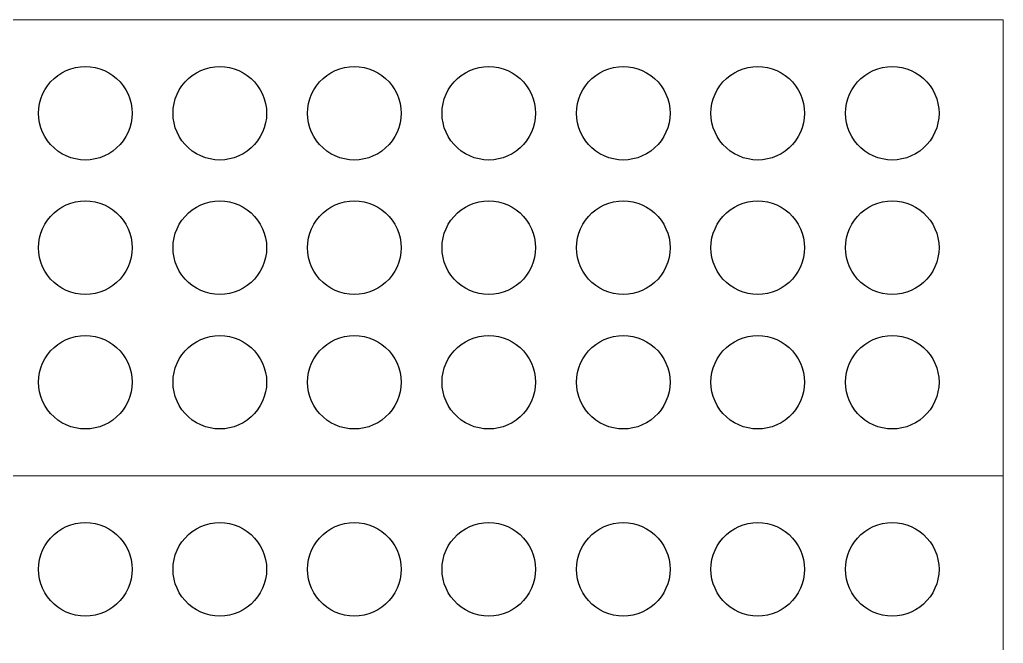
# Model space of a CAD drawing. Header units: millimetres. Extents: x -141 to 182, y -84 to 150.
# Drawn here: x 13.9 to 182.1, y 43.8 to 150.5 of the extents above; entities that cross this region are included whole.
import ezdxf

# ---------------------------------------------------------------- set-up
doc = ezdxf.new("R2010")
doc.units = ezdxf.units.MM
doc.layers.add('TOP_Full_CutOut_90', color=7, linetype='Continuous')
doc.layers.add('TOP_Full_CutOut_90_3', color=7, linetype='Continuous', lineweight=18)

msp = doc.modelspace()

# ---------------------------------------------------------------- linework, layer by layer
at = {"layer": 'TOP_Full_CutOut_90'}
for points in [[(26.797435, 142.283696), (27.606277, 142.066967), (28.388034, 141.766879), (29.134141, 141.386718), (29.836423, 140.930651), (30.487186, 140.403674), (31.0793, 139.81156), (31.606277, 139.160797), (32.062344, 138.458515), (32.442505, 137.712408), (32.742593, 136.930651), (32.959322, 136.121808), (33.090316, 135.294743), (33.134141, 134.458515), (33.090316, 133.622287), (32.959322, 132.795221), (32.742593, 131.986379), (32.442505, 131.204622), (32.062344, 130.458515), (31.606277, 129.756233), (31.0793, 129.10547), (30.487186, 128.513356), (29.836423, 127.986379), (29.134141, 127.530312), (28.388034, 127.150151), (27.606277, 126.850063), (26.797435, 126.633334), (25.970369, 126.50234), (25.134141, 126.458515), (24.297913, 126.50234), (23.470848, 126.633334), (22.662005, 126.850063), (21.880248, 127.150151), (21.134141, 127.530312), (20.431859, 127.986379), (19.781096, 128.513356), (19.188982, 129.10547), (18.662005, 129.756233), (18.205938, 130.458515), (17.825777, 131.204622), (17.525689, 131.986379), (17.30896, 132.795221), (17.177966, 133.622287), (17.134141, 134.458515), (17.177966, 135.294743), (17.30896, 136.121808), (17.525689, 136.930651), (17.825777, 137.712408), (18.205938, 138.458515), (18.662005, 139.160797), (19.188982, 139.81156), (19.781096, 140.403674), (20.431859, 140.930651), (21.134141, 141.386718), (21.880248, 141.766879), (22.662005, 142.066967), (23.470848, 142.283696), (24.297913, 142.41469), (25.134141, 142.458515), (25.970369, 142.41469), (26.797435, 142.283696)], [(49.797435, 142.283696), (50.606277, 142.066967), (51.388034, 141.766879), (52.134141, 141.386718), (52.836423, 140.930651), (53.487186, 140.403674), (54.0793, 139.81156), (54.606277, 139.160797), (55.062344, 138.458515), (55.442505, 137.712408), (55.742593, 136.930651), (55.959322, 136.121808), (56.090316, 135.294743), (56.134141, 134.458515), (56.090316, 133.622287), (55.959322, 132.795221), (55.742593, 131.986379), (55.442505, 131.204622), (55.062344, 130.458515), (54.606277, 129.756233), (54.0793, 129.10547), (53.487186, 128.513356), (52.836423, 127.986379), (52.134141, 127.530312), (51.388034, 127.150151), (50.606277, 126.850063), (49.797435, 126.633334), (48.970369, 126.50234), (48.134141, 126.458515), (47.297913, 126.50234), (46.470848, 126.633334), (45.662005, 126.850063), (44.880248, 127.150151), (44.134141, 127.530312), (43.431859, 127.986379), (42.781096, 128.513356), (42.188982, 129.10547), (41.662005, 129.756233), (41.205938, 130.458515), (40.825777, 131.204622), (40.525689, 131.986379), (40.30896, 132.795221), (40.177966, 133.622287), (40.134141, 134.458515), (40.177966, 135.294743), (40.30896, 136.121808), (40.525689, 136.930651), (40.825777, 137.712408), (41.205938, 138.458515), (41.662005, 139.160797), (42.188982, 139.81156), (42.781096, 140.403674), (43.431859, 140.930651), (44.134141, 141.386718), (44.880248, 141.766879), (45.662005, 142.066967), (46.470848, 142.283696), (47.297913, 142.41469), (48.134141, 142.458515), (48.970369, 142.41469), (49.797435, 142.283696)], [(72.797435, 142.283696), (73.606277, 142.066967), (74.388034, 141.766879), (75.134141, 141.386718), (75.836423, 140.930651), (76.487186, 140.403674), (77.0793, 139.81156), (77.606277, 139.160797), (78.062344, 138.458515), (78.442505, 137.712408), (78.742593, 136.930651), (78.959322, 136.121808), (79.090316, 135.294743), (79.134141, 134.458515), (79.090316, 133.622287), (78.959322, 132.795221), (78.742593, 131.986379), (78.442505, 131.204622), (78.062344, 130.458515), (77.606277, 129.756233), (77.0793, 129.10547), (76.487186, 128.513356), (75.836423, 127.986379), (75.134141, 127.530312), (74.388034, 127.150151), (73.606277, 126.850063), (72.797435, 126.633334), (71.970369, 126.50234), (71.134141, 126.458515), (70.297913, 126.50234), (69.470848, 126.633334), (68.662005, 126.850063), (67.880248, 127.150151), (67.134141, 127.530312), (66.431859, 127.986379), (65.781096, 128.513356), (65.188982, 129.10547), (64.662005, 129.756233), (64.205938, 130.458515), (63.825777, 131.204622), (63.525689, 131.986379), (63.30896, 132.795221), (63.177966, 133.622287), (63.134141, 134.458515), (63.177966, 135.294743), (63.30896, 136.121808), (63.525689, 136.930651), (63.825777, 137.712408), (64.205938, 138.458515), (64.662005, 139.160797), (65.188982, 139.81156), (65.781096, 140.403674), (66.431859, 140.930651), (67.134141, 141.386718), (67.880248, 141.766879), (68.662005, 142.066967), (69.470848, 142.283696), (70.297913, 142.41469), (71.134141, 142.458515), (71.970369, 142.41469), (72.797435, 142.283696)], [(95.797435, 142.283696), (96.606277, 142.066967), (97.388034, 141.766879), (98.134141, 141.386718), (98.836423, 140.930651), (99.487186, 140.403674), (100.0793, 139.81156), (100.606277, 139.160797), (101.062344, 138.458515), (101.442505, 137.712408), (101.742593, 136.930651), (101.959322, 136.121808), (102.090316, 135.294743), (102.134141, 134.458515), (102.090316, 133.622287), (101.959322, 132.795221), (101.742593, 131.986379), (101.442505, 131.204622), (101.062344, 130.458515), (100.606277, 129.756233), (100.0793, 129.10547), (99.487186, 128.513356), (98.836423, 127.986379), (98.134141, 127.530312), (97.388034, 127.150151), (96.606277, 126.850063), (95.797435, 126.633334), (94.970369, 126.50234), (94.134141, 126.458515), (93.297913, 126.50234), (92.470848, 126.633334), (91.662005, 126.850063), (90.880248, 127.150151), (90.134141, 127.530312), (89.431859, 127.986379), (88.781096, 128.513356), (88.188982, 129.10547), (87.662005, 129.756233), (87.205938, 130.458515), (86.825777, 131.204622), (86.525689, 131.986379), (86.30896, 132.795221), (86.177966, 133.622287), (86.134141, 134.458515), (86.177966, 135.294743), (86.30896, 136.121808), (86.525689, 136.930651), (86.825777, 137.712408), (87.205938, 138.458515), (87.662005, 139.160797), (88.188982, 139.81156), (88.781096, 140.403674), (89.431859, 140.930651), (90.134141, 141.386718), (90.880248, 141.766879), (91.662005, 142.066967), (92.470848, 142.283696), (93.297913, 142.41469), (94.134141, 142.458515), (94.970369, 142.41469), (95.797435, 142.283696)], [(118.797435, 142.283696), (119.606277, 142.066967), (120.388034, 141.766879), (121.134141, 141.386718), (121.836423, 140.930651), (122.487186, 140.403674), (123.0793, 139.81156), (123.606277, 139.160797), (124.062344, 138.458515), (124.442505, 137.712408), (124.742593, 136.930651), (124.959322, 136.121808), (125.090316, 135.294743), (125.134141, 134.458515), (125.090316, 133.622287), (124.959322, 132.795221), (124.742593, 131.986379), (124.442505, 131.204622), (124.062344, 130.458515), (123.606277, 129.756233), (123.0793, 129.10547), (122.487186, 128.513356), (121.836423, 127.986379), (121.134141, 127.530312), (120.388034, 127.150151), (119.606277, 126.850063), (118.797435, 126.633334), (117.970369, 126.50234), (117.134141, 126.458515), (116.297913, 126.50234), (115.470848, 126.633334), (114.662005, 126.850063), (113.880248, 127.150151), (113.134141, 127.530312), (112.431859, 127.986379), (111.781096, 128.513356), (111.188982, 129.10547), (110.662005, 129.756233), (110.205938, 130.458515), (109.825777, 131.204622), (109.525689, 131.986379), (109.30896, 132.795221), (109.177966, 133.622287), (109.134141, 134.458515), (109.177966, 135.294743), (109.30896, 136.121808), (109.525689, 136.930651), (109.825777, 137.712408), (110.205938, 138.458515), (110.662005, 139.160797), (111.188982, 139.81156), (111.781096, 140.403674), (112.431859, 140.930651), (113.134141, 141.386718), (113.880248, 141.766879), (114.662005, 142.066967), (115.470848, 142.283696), (116.297913, 142.41469), (117.134141, 142.458515), (117.970369, 142.41469), (118.797435, 142.283696)], [(141.797435, 142.283696), (142.606277, 142.066967), (143.388034, 141.766879), (144.134141, 141.386718), (144.836423, 140.930651), (145.487186, 140.403674), (146.0793, 139.81156), (146.606277, 139.160797), (147.062344, 138.458515), (147.442505, 137.712408), (147.742593, 136.930651), (147.959322, 136.121808), (148.090316, 135.294743), (148.134141, 134.458515), (148.090316, 133.622287), (147.959322, 132.795221), (147.742593, 131.986379), (147.442505, 131.204622), (147.062344, 130.458515), (146.606277, 129.756233), (146.0793, 129.10547), (145.487186, 128.513356), (144.836423, 127.986379), (144.134141, 127.530312), (143.388034, 127.150151), (142.606277, 126.850063), (141.797435, 126.633334), (140.970369, 126.50234), (140.134141, 126.458515), (139.297913, 126.50234), (138.470848, 126.633334), (137.662005, 126.850063), (136.880248, 127.150151), (136.134141, 127.530312), (135.431859, 127.986379), (134.781096, 128.513356), (134.188982, 129.10547), (133.662005, 129.756233), (133.205938, 130.458515), (132.825777, 131.204622), (132.525689, 131.986379), (132.30896, 132.795221), (132.177966, 133.622287), (132.134141, 134.458515), (132.177966, 135.294743), (132.30896, 136.121808), (132.525689, 136.930651), (132.825777, 137.712408), (133.205938, 138.458515), (133.662005, 139.160797), (134.188982, 139.81156), (134.781096, 140.403674), (135.431859, 140.930651), (136.134141, 141.386718), (136.880248, 141.766879), (137.662005, 142.066967), (138.470848, 142.283696), (139.297913, 142.41469), (140.134141, 142.458515), (140.970369, 142.41469), (141.797435, 142.283696)], [(164.797435, 142.283696), (165.606277, 142.066967), (166.388034, 141.766879), (167.134141, 141.386718), (167.836423, 140.930651), (168.487186, 140.403674), (169.0793, 139.81156), (169.606277, 139.160797), (170.062344, 138.458515), (170.442505, 137.712408), (170.742593, 136.930651), (170.959322, 136.121808), (171.090316, 135.294743), (171.134141, 134.458515), (171.090316, 133.622287), (170.959322, 132.795221), (170.742593, 131.986379), (170.442505, 131.204622), (170.062344, 130.458515), (169.606277, 129.756233), (169.0793, 129.10547), (168.487186, 128.513356), (167.836423, 127.986379), (167.134141, 127.530312), (166.388034, 127.150151), (165.606277, 126.850063), (164.797435, 126.633334), (163.970369, 126.50234), (163.134141, 126.458515), (162.297913, 126.50234), (161.470848, 126.633334), (160.662005, 126.850063), (159.880248, 127.150151), (159.134141, 127.530312), (158.431859, 127.986379), (157.781096, 128.513356), (157.188982, 129.10547), (156.662005, 129.756233), (156.205938, 130.458515), (155.825777, 131.204622), (155.525689, 131.986379), (155.30896, 132.795221), (155.177966, 133.622287), (155.134141, 134.458515), (155.177966, 135.294743), (155.30896, 136.121808), (155.525689, 136.930651), (155.825777, 137.712408), (156.205938, 138.458515), (156.662005, 139.160797), (157.188982, 139.81156), (157.781096, 140.403674), (158.431859, 140.930651), (159.134141, 141.386718), (159.880248, 141.766879), (160.662005, 142.066967), (161.470848, 142.283696), (162.297913, 142.41469), (163.134141, 142.458515), (163.970369, 142.41469), (164.797435, 142.283696)], [(26.797435, 119.283696), (27.606277, 119.066967), (28.388034, 118.766879), (29.134141, 118.386718), (29.836423, 117.930651), (30.487186, 117.403674), (31.0793, 116.81156), (31.606277, 116.160797), (32.062344, 115.458515), (32.442505, 114.712408), (32.742593, 113.930651), (32.959322, 113.121808), (33.090316, 112.294743), (33.134141, 111.458515), (33.090316, 110.622287), (32.959322, 109.795221), (32.742593, 108.986379), (32.442505, 108.204622), (32.062344, 107.458515), (31.606277, 106.756233), (31.0793, 106.10547), (30.487186, 105.513356), (29.836423, 104.986379), (29.134141, 104.530312), (28.388034, 104.150151), (27.606277, 103.850063), (26.797435, 103.633334), (25.970369, 103.50234), (25.134141, 103.458515), (24.297913, 103.50234), (23.470848, 103.633334), (22.662005, 103.850063), (21.880248, 104.150151), (21.134141, 104.530312), (20.431859, 104.986379), (19.781096, 105.513356), (19.188982, 106.10547), (18.662005, 106.756233), (18.205938, 107.458515), (17.825777, 108.204622), (17.525689, 108.986379), (17.30896, 109.795221), (17.177966, 110.622287), (17.134141, 111.458515), (17.177966, 112.294743), (17.30896, 113.121808), (17.525689, 113.930651), (17.825777, 114.712408), (18.205938, 115.458515), (18.662005, 116.160797), (19.188982, 116.81156), (19.781096, 117.403674), (20.431859, 117.930651), (21.134141, 118.386718), (21.880248, 118.766879), (22.662005, 119.066967), (23.470848, 119.283696), (24.297913, 119.41469), (25.134141, 119.458515), (25.970369, 119.41469), (26.797435, 119.283696)], [(49.797435, 119.283696), (50.606277, 119.066967), (51.388034, 118.766879), (52.134141, 118.386718), (52.836423, 117.930651), (53.487186, 117.403674), (54.0793, 116.81156), (54.606277, 116.160797), (55.062344, 115.458515), (55.442505, 114.712408), (55.742593, 113.930651), (55.959322, 113.121808), (56.090316, 112.294743), (56.134141, 111.458515), (56.090316, 110.622287), (55.959322, 109.795221), (55.742593, 108.986379), (55.442505, 108.204622), (55.062344, 107.458515), (54.606277, 106.756233), (54.0793, 106.10547), (53.487186, 105.513356), (52.836423, 104.986379), (52.134141, 104.530312), (51.388034, 104.150151), (50.606277, 103.850063), (49.797435, 103.633334), (48.970369, 103.50234), (48.134141, 103.458515), (47.297913, 103.50234), (46.470848, 103.633334), (45.662005, 103.850063), (44.880248, 104.150151), (44.134141, 104.530312), (43.431859, 104.986379), (42.781096, 105.513356), (42.188982, 106.10547), (41.662005, 106.756233), (41.205938, 107.458515), (40.825777, 108.204622), (40.525689, 108.986379), (40.30896, 109.795221), (40.177966, 110.622287), (40.134141, 111.458515), (40.177966, 112.294743), (40.30896, 113.121808), (40.525689, 113.930651), (40.825777, 114.712408), (41.205938, 115.458515), (41.662005, 116.160797), (42.188982, 116.81156), (42.781096, 117.403674), (43.431859, 117.930651), (44.134141, 118.386718), (44.880248, 118.766879), (45.662005, 119.066967), (46.470848, 119.283696), (47.297913, 119.41469), (48.134141, 119.458515), (48.970369, 119.41469), (49.797435, 119.283696)], [(72.797435, 119.283696), (73.606277, 119.066967), (74.388034, 118.766879), (75.134141, 118.386718), (75.836423, 117.930651), (76.487186, 117.403674), (77.0793, 116.81156), (77.606277, 116.160797), (78.062344, 115.458515), (78.442505, 114.712408), (78.742593, 113.930651), (78.959322, 113.121808), (79.090316, 112.294743), (79.134141, 111.458515), (79.090316, 110.622287), (78.959322, 109.795221), (78.742593, 108.986379), (78.442505, 108.204622), (78.062344, 107.458515), (77.606277, 106.756233), (77.0793, 106.10547), (76.487186, 105.513356), (75.836423, 104.986379), (75.134141, 104.530312), (74.388034, 104.150151), (73.606277, 103.850063), (72.797435, 103.633334), (71.970369, 103.50234), (71.134141, 103.458515), (70.297913, 103.50234), (69.470848, 103.633334), (68.662005, 103.850063), (67.880248, 104.150151), (67.134141, 104.530312), (66.431859, 104.986379), (65.781096, 105.513356), (65.188982, 106.10547), (64.662005, 106.756233), (64.205938, 107.458515), (63.825777, 108.204622), (63.525689, 108.986379), (63.30896, 109.795221), (63.177966, 110.622287), (63.134141, 111.458515), (63.177966, 112.294743), (63.30896, 113.121808), (63.525689, 113.930651), (63.825777, 114.712408), (64.205938, 115.458515), (64.662005, 116.160797), (65.188982, 116.81156), (65.781096, 117.403674), (66.431859, 117.930651), (67.134141, 118.386718), (67.880248, 118.766879), (68.662005, 119.066967), (69.470848, 119.283696), (70.297913, 119.41469), (71.134141, 119.458515), (71.970369, 119.41469), (72.797435, 119.283696)], [(95.797435, 119.283696), (96.606277, 119.066967), (97.388034, 118.766879), (98.134141, 118.386718), (98.836423, 117.930651), (99.487186, 117.403674), (100.0793, 116.81156), (100.606277, 116.160797), (101.062344, 115.458515), (101.442505, 114.712408), (101.742593, 113.930651), (101.959322, 113.121808), (102.090316, 112.294743), (102.134141, 111.458515), (102.090316, 110.622287), (101.959322, 109.795221), (101.742593, 108.986379), (101.442505, 108.204622), (101.062344, 107.458515), (100.606277, 106.756233), (100.0793, 106.10547), (99.487186, 105.513356), (98.836423, 104.986379), (98.134141, 104.530312), (97.388034, 104.150151), (96.606277, 103.850063), (95.797435, 103.633334), (94.970369, 103.50234), (94.134141, 103.458515), (93.297913, 103.50234), (92.470848, 103.633334), (91.662005, 103.850063), (90.880248, 104.150151), (90.134141, 104.530312), (89.431859, 104.986379), (88.781096, 105.513356), (88.188982, 106.10547), (87.662005, 106.756233), (87.205938, 107.458515), (86.825777, 108.204622), (86.525689, 108.986379), (86.30896, 109.795221), (86.177966, 110.622287), (86.134141, 111.458515), (86.177966, 112.294743), (86.30896, 113.121808), (86.525689, 113.930651), (86.825777, 114.712408), (87.205938, 115.458515), (87.662005, 116.160797), (88.188982, 116.81156), (88.781096, 117.403674), (89.431859, 117.930651), (90.134141, 118.386718), (90.880248, 118.766879), (91.662005, 119.066967), (92.470848, 119.283696), (93.297913, 119.41469), (94.134141, 119.458515), (94.970369, 119.41469), (95.797435, 119.283696)], [(118.797435, 119.283696), (119.606277, 119.066967), (120.388034, 118.766879), (121.134141, 118.386718), (121.836423, 117.930651), (122.487186, 117.403674), (123.0793, 116.81156), (123.606277, 116.160797), (124.062344, 115.458515), (124.442505, 114.712408), (124.742593, 113.930651), (124.959322, 113.121808), (125.090316, 112.294743), (125.134141, 111.458515), (125.090316, 110.622287), (124.959322, 109.795221), (124.742593, 108.986379), (124.442505, 108.204622), (124.062344, 107.458515), (123.606277, 106.756233), (123.0793, 106.10547), (122.487186, 105.513356), (121.836423, 104.986379), (121.134141, 104.530312), (120.388034, 104.150151), (119.606277, 103.850063), (118.797435, 103.633334), (117.970369, 103.50234), (117.134141, 103.458515), (116.297913, 103.50234), (115.470848, 103.633334), (114.662005, 103.850063), (113.880248, 104.150151), (113.134141, 104.530312), (112.431859, 104.986379), (111.781096, 105.513356), (111.188982, 106.10547), (110.662005, 106.756233), (110.205938, 107.458515), (109.825777, 108.204622), (109.525689, 108.986379), (109.30896, 109.795221), (109.177966, 110.622287), (109.134141, 111.458515), (109.177966, 112.294743), (109.30896, 113.121808), (109.525689, 113.930651), (109.825777, 114.712408), (110.205938, 115.458515), (110.662005, 116.160797), (111.188982, 116.81156), (111.781096, 117.403674), (112.431859, 117.930651), (113.134141, 118.386718), (113.880248, 118.766879), (114.662005, 119.066967), (115.470848, 119.283696), (116.297913, 119.41469), (117.134141, 119.458515), (117.970369, 119.41469), (118.797435, 119.283696)], [(141.797435, 119.283696), (142.606277, 119.066967), (143.388034, 118.766879), (144.134141, 118.386718), (144.836423, 117.930651), (145.487186, 117.403674), (146.0793, 116.81156), (146.606277, 116.160797), (147.062344, 115.458515), (147.442505, 114.712408), (147.742593, 113.930651), (147.959322, 113.121808), (148.090316, 112.294743), (148.134141, 111.458515), (148.090316, 110.622287), (147.959322, 109.795221), (147.742593, 108.986379), (147.442505, 108.204622), (147.062344, 107.458515), (146.606277, 106.756233), (146.0793, 106.10547), (145.487186, 105.513356), (144.836423, 104.986379), (144.134141, 104.530312), (143.388034, 104.150151), (142.606277, 103.850063), (141.797435, 103.633334), (140.970369, 103.50234), (140.134141, 103.458515), (139.297913, 103.50234), (138.470848, 103.633334), (137.662005, 103.850063), (136.880248, 104.150151), (136.134141, 104.530312), (135.431859, 104.986379), (134.781096, 105.513356), (134.188982, 106.10547), (133.662005, 106.756233), (133.205938, 107.458515), (132.825777, 108.204622), (132.525689, 108.986379), (132.30896, 109.795221), (132.177966, 110.622287), (132.134141, 111.458515), (132.177966, 112.294743), (132.30896, 113.121808), (132.525689, 113.930651), (132.825777, 114.712408), (133.205938, 115.458515), (133.662005, 116.160797), (134.188982, 116.81156), (134.781096, 117.403674), (135.431859, 117.930651), (136.134141, 118.386718), (136.880248, 118.766879), (137.662005, 119.066967), (138.470848, 119.283696), (139.297913, 119.41469), (140.134141, 119.458515), (140.970369, 119.41469), (141.797435, 119.283696)], [(164.797435, 119.283696), (165.606277, 119.066967), (166.388034, 118.766879), (167.134141, 118.386718), (167.836423, 117.930651), (168.487186, 117.403674), (169.0793, 116.81156), (169.606277, 116.160797), (170.062344, 115.458515), (170.442505, 114.712408), (170.742593, 113.930651), (170.959322, 113.121808), (171.090316, 112.294743), (171.134141, 111.458515), (171.090316, 110.622287), (170.959322, 109.795221), (170.742593, 108.986379), (170.442505, 108.204622), (170.062344, 107.458515), (169.606277, 106.756233), (169.0793, 106.10547), (168.487186, 105.513356), (167.836423, 104.986379), (167.134141, 104.530312), (166.388034, 104.150151), (165.606277, 103.850063), (164.797435, 103.633334), (163.970369, 103.50234), (163.134141, 103.458515), (162.297913, 103.50234), (161.470848, 103.633334), (160.662005, 103.850063), (159.880248, 104.150151), (159.134141, 104.530312), (158.431859, 104.986379), (157.781096, 105.513356), (157.188982, 106.10547), (156.662005, 106.756233), (156.205938, 107.458515), (155.825777, 108.204622), (155.525689, 108.986379), (155.30896, 109.795221), (155.177966, 110.622287), (155.134141, 111.458515), (155.177966, 112.294743), (155.30896, 113.121808), (155.525689, 113.930651), (155.825777, 114.712408), (156.205938, 115.458515), (156.662005, 116.160797), (157.188982, 116.81156), (157.781096, 117.403674), (158.431859, 117.930651), (159.134141, 118.386718), (159.880248, 118.766879), (160.662005, 119.066967), (161.470848, 119.283696), (162.297913, 119.41469), (163.134141, 119.458515), (163.970369, 119.41469), (164.797435, 119.283696)], [(26.797435, 96.283696), (27.606277, 96.066967), (28.388034, 95.766879), (29.134141, 95.386718), (29.836423, 94.930651), (30.487186, 94.403674), (31.0793, 93.81156), (31.606277, 93.160797), (32.062344, 92.458515), (32.442505, 91.712408), (32.742593, 90.930651), (32.959322, 90.121808), (33.090316, 89.294743), (33.134141, 88.458515), (33.090316, 87.622287), (32.959322, 86.795221), (32.742593, 85.986379), (32.442505, 85.204622), (32.062344, 84.458515), (31.606277, 83.756233), (31.0793, 83.10547), (30.487186, 82.513356), (29.836423, 81.986379), (29.134141, 81.530312), (28.388034, 81.150151), (27.606277, 80.850063), (26.797435, 80.633334), (25.970369, 80.50234), (25.134141, 80.458515), (24.297913, 80.50234), (23.470848, 80.633334), (22.662005, 80.850063), (21.880248, 81.150151), (21.134141, 81.530312), (20.431859, 81.986379), (19.781096, 82.513356), (19.188982, 83.10547), (18.662005, 83.756233), (18.205938, 84.458515), (17.825777, 85.204622), (17.525689, 85.986379), (17.30896, 86.795221), (17.177966, 87.622287), (17.134141, 88.458515), (17.177966, 89.294743), (17.30896, 90.121808), (17.525689, 90.930651), (17.825777, 91.712408), (18.205938, 92.458515), (18.662005, 93.160797), (19.188982, 93.81156), (19.781096, 94.403674), (20.431859, 94.930651), (21.134141, 95.386718), (21.880248, 95.766879), (22.662005, 96.066967), (23.470848, 96.283696), (24.297913, 96.41469), (25.134141, 96.458515), (25.970369, 96.41469), (26.797435, 96.283696)], [(49.797435, 96.283696), (50.606277, 96.066967), (51.388034, 95.766879), (52.134141, 95.386718), (52.836423, 94.930651), (53.487186, 94.403674), (54.0793, 93.81156), (54.606277, 93.160797), (55.062344, 92.458515), (55.442505, 91.712408), (55.742593, 90.930651), (55.959322, 90.121808), (56.090316, 89.294743), (56.134141, 88.458515), (56.090316, 87.622287), (55.959322, 86.795221), (55.742593, 85.986379), (55.442505, 85.204622), (55.062344, 84.458515), (54.606277, 83.756233), (54.0793, 83.10547), (53.487186, 82.513356), (52.836423, 81.986379), (52.134141, 81.530312), (51.388034, 81.150151), (50.606277, 80.850063), (49.797435, 80.633334), (48.970369, 80.50234), (48.134141, 80.458515), (47.297913, 80.50234), (46.470848, 80.633334), (45.662005, 80.850063), (44.880248, 81.150151), (44.134141, 81.530312), (43.431859, 81.986379), (42.781096, 82.513356), (42.188982, 83.10547), (41.662005, 83.756233), (41.205938, 84.458515), (40.825777, 85.204622), (40.525689, 85.986379), (40.30896, 86.795221), (40.177966, 87.622287), (40.134141, 88.458515), (40.177966, 89.294743), (40.30896, 90.121808), (40.525689, 90.930651), (40.825777, 91.712408), (41.205938, 92.458515), (41.662005, 93.160797), (42.188982, 93.81156), (42.781096, 94.403674), (43.431859, 94.930651), (44.134141, 95.386718), (44.880248, 95.766879), (45.662005, 96.066967), (46.470848, 96.283696), (47.297913, 96.41469), (48.134141, 96.458515), (48.970369, 96.41469), (49.797435, 96.283696)], [(72.797435, 96.283696), (73.606277, 96.066967), (74.388034, 95.766879), (75.134141, 95.386718), (75.836423, 94.930651), (76.487186, 94.403674), (77.0793, 93.81156), (77.606277, 93.160797), (78.062344, 92.458515), (78.442505, 91.712408), (78.742593, 90.930651), (78.959322, 90.121808), (79.090316, 89.294743), (79.134141, 88.458515), (79.090316, 87.622287), (78.959322, 86.795221), (78.742593, 85.986379), (78.442505, 85.204622), (78.062344, 84.458515), (77.606277, 83.756233), (77.0793, 83.10547), (76.487186, 82.513356), (75.836423, 81.986379), (75.134141, 81.530312), (74.388034, 81.150151), (73.606277, 80.850063), (72.797435, 80.633334), (71.970369, 80.50234), (71.134141, 80.458515), (70.297913, 80.50234), (69.470848, 80.633334), (68.662005, 80.850063), (67.880248, 81.150151), (67.134141, 81.530312), (66.431859, 81.986379), (65.781096, 82.513356), (65.188982, 83.10547), (64.662005, 83.756233), (64.205938, 84.458515), (63.825777, 85.204622), (63.525689, 85.986379), (63.30896, 86.795221), (63.177966, 87.622287), (63.134141, 88.458515), (63.177966, 89.294743), (63.30896, 90.121808), (63.525689, 90.930651), (63.825777, 91.712408), (64.205938, 92.458515), (64.662005, 93.160797), (65.188982, 93.81156), (65.781096, 94.403674), (66.431859, 94.930651), (67.134141, 95.386718), (67.880248, 95.766879), (68.662005, 96.066967), (69.470848, 96.283696), (70.297913, 96.41469), (71.134141, 96.458515), (71.970369, 96.41469), (72.797435, 96.283696)], [(95.797435, 96.283696), (96.606277, 96.066967), (97.388034, 95.766879), (98.134141, 95.386718), (98.836423, 94.930651), (99.487186, 94.403674), (100.0793, 93.81156), (100.606277, 93.160797), (101.062344, 92.458515), (101.442505, 91.712408), (101.742593, 90.930651), (101.959322, 90.121808), (102.090316, 89.294743), (102.134141, 88.458515), (102.090316, 87.622287), (101.959322, 86.795221), (101.742593, 85.986379), (101.442505, 85.204622), (101.062344, 84.458515), (100.606277, 83.756233), (100.0793, 83.10547), (99.487186, 82.513356), (98.836423, 81.986379), (98.134141, 81.530312), (97.388034, 81.150151), (96.606277, 80.850063), (95.797435, 80.633334), (94.970369, 80.50234), (94.134141, 80.458515), (93.297913, 80.50234), (92.470848, 80.633334), (91.662005, 80.850063), (90.880248, 81.150151), (90.134141, 81.530312), (89.431859, 81.986379), (88.781096, 82.513356), (88.188982, 83.10547), (87.662005, 83.756233), (87.205938, 84.458515), (86.825777, 85.204622), (86.525689, 85.986379), (86.30896, 86.795221), (86.177966, 87.622287), (86.134141, 88.458515), (86.177966, 89.294743), (86.30896, 90.121808), (86.525689, 90.930651), (86.825777, 91.712408), (87.205938, 92.458515), (87.662005, 93.160797), (88.188982, 93.81156), (88.781096, 94.403674), (89.431859, 94.930651), (90.134141, 95.386718), (90.880248, 95.766879), (91.662005, 96.066967), (92.470848, 96.283696), (93.297913, 96.41469), (94.134141, 96.458515), (94.970369, 96.41469), (95.797435, 96.283696)], [(118.797435, 96.283696), (119.606277, 96.066967), (120.388034, 95.766879), (121.134141, 95.386718), (121.836423, 94.930651), (122.487186, 94.403674), (123.0793, 93.81156), (123.606277, 93.160797), (124.062344, 92.458515), (124.442505, 91.712408), (124.742593, 90.930651), (124.959322, 90.121808), (125.090316, 89.294743), (125.134141, 88.458515), (125.090316, 87.622287), (124.959322, 86.795221), (124.742593, 85.986379), (124.442505, 85.204622), (124.062344, 84.458515), (123.606277, 83.756233), (123.0793, 83.10547), (122.487186, 82.513356), (121.836423, 81.986379), (121.134141, 81.530312), (120.388034, 81.150151), (119.606277, 80.850063), (118.797435, 80.633334), (117.970369, 80.50234), (117.134141, 80.458515), (116.297913, 80.50234), (115.470848, 80.633334), (114.662005, 80.850063), (113.880248, 81.150151), (113.134141, 81.530312), (112.431859, 81.986379), (111.781096, 82.513356), (111.188982, 83.10547), (110.662005, 83.756233), (110.205938, 84.458515), (109.825777, 85.204622), (109.525689, 85.986379), (109.30896, 86.795221), (109.177966, 87.622287), (109.134141, 88.458515), (109.177966, 89.294743), (109.30896, 90.121808), (109.525689, 90.930651), (109.825777, 91.712408), (110.205938, 92.458515), (110.662005, 93.160797), (111.188982, 93.81156), (111.781096, 94.403674), (112.431859, 94.930651), (113.134141, 95.386718), (113.880248, 95.766879), (114.662005, 96.066967), (115.470848, 96.283696), (116.297913, 96.41469), (117.134141, 96.458515), (117.970369, 96.41469), (118.797435, 96.283696)], [(141.797435, 96.283696), (142.606277, 96.066967), (143.388034, 95.766879), (144.134141, 95.386718), (144.836423, 94.930651), (145.487186, 94.403674), (146.0793, 93.81156), (146.606277, 93.160797), (147.062344, 92.458515), (147.442505, 91.712408), (147.742593, 90.930651), (147.959322, 90.121808), (148.090316, 89.294743), (148.134141, 88.458515), (148.090316, 87.622287), (147.959322, 86.795221), (147.742593, 85.986379), (147.442505, 85.204622), (147.062344, 84.458515), (146.606277, 83.756233), (146.0793, 83.10547), (145.487186, 82.513356), (144.836423, 81.986379), (144.134141, 81.530312), (143.388034, 81.150151), (142.606277, 80.850063), (141.797435, 80.633334), (140.970369, 80.50234), (140.134141, 80.458515), (139.297913, 80.50234), (138.470848, 80.633334), (137.662005, 80.850063), (136.880248, 81.150151), (136.134141, 81.530312), (135.431859, 81.986379), (134.781096, 82.513356), (134.188982, 83.10547), (133.662005, 83.756233), (133.205938, 84.458515), (132.825777, 85.204622), (132.525689, 85.986379), (132.30896, 86.795221), (132.177966, 87.622287), (132.134141, 88.458515), (132.177966, 89.294743), (132.30896, 90.121808), (132.525689, 90.930651), (132.825777, 91.712408), (133.205938, 92.458515), (133.662005, 93.160797), (134.188982, 93.81156), (134.781096, 94.403674), (135.431859, 94.930651), (136.134141, 95.386718), (136.880248, 95.766879), (137.662005, 96.066967), (138.470848, 96.283696), (139.297913, 96.41469), (140.134141, 96.458515), (140.970369, 96.41469), (141.797435, 96.283696)], [(164.797435, 96.283696), (165.606277, 96.066967), (166.388034, 95.766879), (167.134141, 95.386718), (167.836423, 94.930651), (168.487186, 94.403674), (169.0793, 93.81156), (169.606277, 93.160797), (170.062344, 92.458515), (170.442505, 91.712408), (170.742593, 90.930651), (170.959322, 90.121808), (171.090316, 89.294743), (171.134141, 88.458515), (171.090316, 87.622287), (170.959322, 86.795221), (170.742593, 85.986379), (170.442505, 85.204622), (170.062344, 84.458515), (169.606277, 83.756233), (169.0793, 83.10547), (168.487186, 82.513356), (167.836423, 81.986379), (167.134141, 81.530312), (166.388034, 81.150151), (165.606277, 80.850063), (164.797435, 80.633334), (163.970369, 80.50234), (163.134141, 80.458515), (162.297913, 80.50234), (161.470848, 80.633334), (160.662005, 80.850063), (159.880248, 81.150151), (159.134141, 81.530312), (158.431859, 81.986379), (157.781096, 82.513356), (157.188982, 83.10547), (156.662005, 83.756233), (156.205938, 84.458515), (155.825777, 85.204622), (155.525689, 85.986379), (155.30896, 86.795221), (155.177966, 87.622287), (155.134141, 88.458515), (155.177966, 89.294743), (155.30896, 90.121808), (155.525689, 90.930651), (155.825777, 91.712408), (156.205938, 92.458515), (156.662005, 93.160797), (157.188982, 93.81156), (157.781096, 94.403674), (158.431859, 94.930651), (159.134141, 95.386718), (159.880248, 95.766879), (160.662005, 96.066967), (161.470848, 96.283696), (162.297913, 96.41469), (163.134141, 96.458515), (163.970369, 96.41469), (164.797435, 96.283696)], [(26.797435, 64.283696), (27.606277, 64.066967), (28.388034, 63.766879), (29.134141, 63.386718), (29.836423, 62.930651), (30.487186, 62.403674), (31.0793, 61.81156), (31.606277, 61.160797), (32.062344, 60.458515), (32.442505, 59.712408), (32.742593, 58.930651), (32.959322, 58.121808), (33.090316, 57.294743), (33.134141, 56.458515), (33.090316, 55.622287), (32.959322, 54.795221), (32.742593, 53.986379), (32.442505, 53.204622), (32.062344, 52.458515), (31.606277, 51.756233), (31.0793, 51.10547), (30.487186, 50.513356), (29.836423, 49.986379), (29.134141, 49.530312), (28.388034, 49.150151), (27.606277, 48.850063), (26.797435, 48.633334), (25.970369, 48.50234), (25.134141, 48.458515), (24.297913, 48.50234), (23.470848, 48.633334), (22.662005, 48.850063), (21.880248, 49.150151), (21.134141, 49.530312), (20.431859, 49.986379), (19.781096, 50.513356), (19.188982, 51.10547), (18.662005, 51.756233), (18.205938, 52.458515), (17.825777, 53.204622), (17.525689, 53.986379), (17.30896, 54.795221), (17.177966, 55.622287), (17.134141, 56.458515), (17.177966, 57.294743), (17.30896, 58.121808), (17.525689, 58.930651), (17.825777, 59.712408), (18.205938, 60.458515), (18.662005, 61.160797), (19.188982, 61.81156), (19.781096, 62.403674), (20.431859, 62.930651), (21.134141, 63.386718), (21.880248, 63.766879), (22.662005, 64.066967), (23.470848, 64.283696), (24.297913, 64.41469), (25.134141, 64.458515), (25.970369, 64.41469), (26.797435, 64.283696)], [(49.797435, 64.283696), (50.606277, 64.066967), (51.388034, 63.766879), (52.134141, 63.386718), (52.836423, 62.930651), (53.487186, 62.403674), (54.0793, 61.81156), (54.606277, 61.160797), (55.062344, 60.458515), (55.442505, 59.712408), (55.742593, 58.930651), (55.959322, 58.121808), (56.090316, 57.294743), (56.134141, 56.458515), (56.090316, 55.622287), (55.959322, 54.795221), (55.742593, 53.986379), (55.442505, 53.204622), (55.062344, 52.458515), (54.606277, 51.756233), (54.0793, 51.10547), (53.487186, 50.513356), (52.836423, 49.986379), (52.134141, 49.530312), (51.388034, 49.150151), (50.606277, 48.850063), (49.797435, 48.633334), (48.970369, 48.50234), (48.134141, 48.458515), (47.297913, 48.50234), (46.470848, 48.633334), (45.662005, 48.850063), (44.880248, 49.150151), (44.134141, 49.530312), (43.431859, 49.986379), (42.781096, 50.513356), (42.188982, 51.10547), (41.662005, 51.756233), (41.205938, 52.458515), (40.825777, 53.204622), (40.525689, 53.986379), (40.30896, 54.795221), (40.177966, 55.622287), (40.134141, 56.458515), (40.177966, 57.294743), (40.30896, 58.121808), (40.525689, 58.930651), (40.825777, 59.712408), (41.205938, 60.458515), (41.662005, 61.160797), (42.188982, 61.81156), (42.781096, 62.403674), (43.431859, 62.930651), (44.134141, 63.386718), (44.880248, 63.766879), (45.662005, 64.066967), (46.470848, 64.283696), (47.297913, 64.41469), (48.134141, 64.458515), (48.970369, 64.41469), (49.797435, 64.283696)], [(72.797435, 64.283696), (73.606277, 64.066967), (74.388034, 63.766879), (75.134141, 63.386718), (75.836423, 62.930651), (76.487186, 62.403674), (77.0793, 61.81156), (77.606277, 61.160797), (78.062344, 60.458515), (78.442505, 59.712408), (78.742593, 58.930651), (78.959322, 58.121808), (79.090316, 57.294743), (79.134141, 56.458515), (79.090316, 55.622287), (78.959322, 54.795221), (78.742593, 53.986379), (78.442505, 53.204622), (78.062344, 52.458515), (77.606277, 51.756233), (77.0793, 51.10547), (76.487186, 50.513356), (75.836423, 49.986379), (75.134141, 49.530312), (74.388034, 49.150151), (73.606277, 48.850063), (72.797435, 48.633334), (71.970369, 48.50234), (71.134141, 48.458515), (70.297913, 48.50234), (69.470848, 48.633334), (68.662005, 48.850063), (67.880248, 49.150151), (67.134141, 49.530312), (66.431859, 49.986379), (65.781096, 50.513356), (65.188982, 51.10547), (64.662005, 51.756233), (64.205938, 52.458515), (63.825777, 53.204622), (63.525689, 53.986379), (63.30896, 54.795221), (63.177966, 55.622287), (63.134141, 56.458515), (63.177966, 57.294743), (63.30896, 58.121808), (63.525689, 58.930651), (63.825777, 59.712408), (64.205938, 60.458515), (64.662005, 61.160797), (65.188982, 61.81156), (65.781096, 62.403674), (66.431859, 62.930651), (67.134141, 63.386718), (67.880248, 63.766879), (68.662005, 64.066967), (69.470848, 64.283696), (70.297913, 64.41469), (71.134141, 64.458515), (71.970369, 64.41469), (72.797435, 64.283696)], [(95.797435, 64.283696), (96.606277, 64.066967), (97.388034, 63.766879), (98.134141, 63.386718), (98.836423, 62.930651), (99.487186, 62.403674), (100.0793, 61.81156), (100.606277, 61.160797), (101.062344, 60.458515), (101.442505, 59.712408), (101.742593, 58.930651), (101.959322, 58.121808), (102.090316, 57.294743), (102.134141, 56.458515), (102.090316, 55.622287), (101.959322, 54.795221), (101.742593, 53.986379), (101.442505, 53.204622), (101.062344, 52.458515), (100.606277, 51.756233), (100.0793, 51.10547), (99.487186, 50.513356), (98.836423, 49.986379), (98.134141, 49.530312), (97.388034, 49.150151), (96.606277, 48.850063), (95.797435, 48.633334), (94.970369, 48.50234), (94.134141, 48.458515), (93.297913, 48.50234), (92.470848, 48.633334), (91.662005, 48.850063), (90.880248, 49.150151), (90.134141, 49.530312), (89.431859, 49.986379), (88.781096, 50.513356), (88.188982, 51.10547), (87.662005, 51.756233), (87.205938, 52.458515), (86.825777, 53.204622), (86.525689, 53.986379), (86.30896, 54.795221), (86.177966, 55.622287), (86.134141, 56.458515), (86.177966, 57.294743), (86.30896, 58.121808), (86.525689, 58.930651), (86.825777, 59.712408), (87.205938, 60.458515), (87.662005, 61.160797), (88.188982, 61.81156), (88.781096, 62.403674), (89.431859, 62.930651), (90.134141, 63.386718), (90.880248, 63.766879), (91.662005, 64.066967), (92.470848, 64.283696), (93.297913, 64.41469), (94.134141, 64.458515), (94.970369, 64.41469), (95.797435, 64.283696)], [(118.797435, 64.283696), (119.606277, 64.066967), (120.388034, 63.766879), (121.134141, 63.386718), (121.836423, 62.930651), (122.487186, 62.403674), (123.0793, 61.81156), (123.606277, 61.160797), (124.062344, 60.458515), (124.442505, 59.712408), (124.742593, 58.930651), (124.959322, 58.121808), (125.090316, 57.294743), (125.134141, 56.458515), (125.090316, 55.622287), (124.959322, 54.795221), (124.742593, 53.986379), (124.442505, 53.204622), (124.062344, 52.458515), (123.606277, 51.756233), (123.0793, 51.10547), (122.487186, 50.513356), (121.836423, 49.986379), (121.134141, 49.530312), (120.388034, 49.150151), (119.606277, 48.850063), (118.797435, 48.633334), (117.970369, 48.50234), (117.134141, 48.458515), (116.297913, 48.50234), (115.470848, 48.633334), (114.662005, 48.850063), (113.880248, 49.150151), (113.134141, 49.530312), (112.431859, 49.986379), (111.781096, 50.513356), (111.188982, 51.10547), (110.662005, 51.756233), (110.205938, 52.458515), (109.825777, 53.204622), (109.525689, 53.986379), (109.30896, 54.795221), (109.177966, 55.622287), (109.134141, 56.458515), (109.177966, 57.294743), (109.30896, 58.121808), (109.525689, 58.930651), (109.825777, 59.712408), (110.205938, 60.458515), (110.662005, 61.160797), (111.188982, 61.81156), (111.781096, 62.403674), (112.431859, 62.930651), (113.134141, 63.386718), (113.880248, 63.766879), (114.662005, 64.066967), (115.470848, 64.283696), (116.297913, 64.41469), (117.134141, 64.458515), (117.970369, 64.41469), (118.797435, 64.283696)], [(141.797435, 64.283696), (142.606277, 64.066967), (143.388034, 63.766879), (144.134141, 63.386718), (144.836423, 62.930651), (145.487186, 62.403674), (146.0793, 61.81156), (146.606277, 61.160797), (147.062344, 60.458515), (147.442505, 59.712408), (147.742593, 58.930651), (147.959322, 58.121808), (148.090316, 57.294743), (148.134141, 56.458515), (148.090316, 55.622287), (147.959322, 54.795221), (147.742593, 53.986379), (147.442505, 53.204622), (147.062344, 52.458515), (146.606277, 51.756233), (146.0793, 51.10547), (145.487186, 50.513356), (144.836423, 49.986379), (144.134141, 49.530312), (143.388034, 49.150151), (142.606277, 48.850063), (141.797435, 48.633334), (140.970369, 48.50234), (140.134141, 48.458515), (139.297913, 48.50234), (138.470848, 48.633334), (137.662005, 48.850063), (136.880248, 49.150151), (136.134141, 49.530312), (135.431859, 49.986379), (134.781096, 50.513356), (134.188982, 51.10547), (133.662005, 51.756233), (133.205938, 52.458515), (132.825777, 53.204622), (132.525689, 53.986379), (132.30896, 54.795221), (132.177966, 55.622287), (132.134141, 56.458515), (132.177966, 57.294743), (132.30896, 58.121808), (132.525689, 58.930651), (132.825777, 59.712408), (133.205938, 60.458515), (133.662005, 61.160797), (134.188982, 61.81156), (134.781096, 62.403674), (135.431859, 62.930651), (136.134141, 63.386718), (136.880248, 63.766879), (137.662005, 64.066967), (138.470848, 64.283696), (139.297913, 64.41469), (140.134141, 64.458515), (140.970369, 64.41469), (141.797435, 64.283696)], [(164.797435, 64.283696), (165.606277, 64.066967), (166.388034, 63.766879), (167.134141, 63.386718), (167.836423, 62.930651), (168.487186, 62.403674), (169.0793, 61.81156), (169.606277, 61.160797), (170.062344, 60.458515), (170.442505, 59.712408), (170.742593, 58.930651), (170.959322, 58.121808), (171.090316, 57.294743), (171.134141, 56.458515), (171.090316, 55.622287), (170.959322, 54.795221), (170.742593, 53.986379), (170.442505, 53.204622), (170.062344, 52.458515), (169.606277, 51.756233), (169.0793, 51.10547), (168.487186, 50.513356), (167.836423, 49.986379), (167.134141, 49.530312), (166.388034, 49.150151), (165.606277, 48.850063), (164.797435, 48.633334), (163.970369, 48.50234), (163.134141, 48.458515), (162.297913, 48.50234), (161.470848, 48.633334), (160.662005, 48.850063), (159.880248, 49.150151), (159.134141, 49.530312), (158.431859, 49.986379), (157.781096, 50.513356), (157.188982, 51.10547), (156.662005, 51.756233), (156.205938, 52.458515), (155.825777, 53.204622), (155.525689, 53.986379), (155.30896, 54.795221), (155.177966, 55.622287), (155.134141, 56.458515), (155.177966, 57.294743), (155.30896, 58.121808), (155.525689, 58.930651), (155.825777, 59.712408), (156.205938, 60.458515), (156.662005, 61.160797), (157.188982, 61.81156), (157.781096, 62.403674), (158.431859, 62.930651), (159.134141, 63.386718), (159.880248, 63.766879), (160.662005, 64.066967), (161.470848, 64.283696), (162.297913, 64.41469), (163.134141, 64.458515), (163.970369, 64.41469), (164.797435, 64.283696)]]:
    msp.add_lwpolyline(points, dxfattribs=at)
at = {"layer": 'TOP_Full_CutOut_90_3'}
for points in [[(-62.865859, 150.458515), (182.134141, 150.458515), (182.134141, 72.458515), (-62.865859, 72.458515)], [(-62.865859, 72.458515), (182.134141, 72.458515), (182.134141, -5.541485), (-62.865859, -5.541485)]]:
    msp.add_lwpolyline(points, close=True, dxfattribs=at)

doc.saveas('drawing.dxf')
